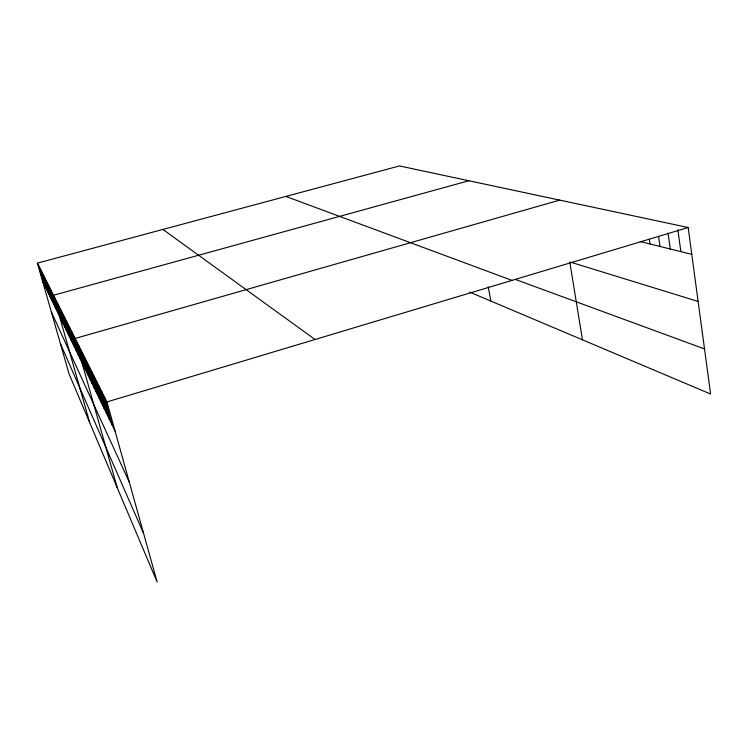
<?xml version="1.0" encoding="UTF-8"?>
<svg xmlns="http://www.w3.org/2000/svg" width="748" height="748" viewBox="0 0 748 748"><rect width="100%" height="100%" fill="white"/><g stroke="black" fill="none" stroke-linecap="round" stroke-linejoin="round"><path stroke-width="1.12" d="M688.16 227.514L399.451 165.944L37.4 263.137L106.945 401.938L688.16 227.514L710.6 394.028L469.753 292.141M559.691 200.118L75.146 338.461L117.249 487.78M468.856 180.745L53.491 295.254L89.723 422.714M640.251 241.557L691.778 254.339M570.874 262.258L698.127 301.444M515.381 279.434L704.523 348.933M285.858 196.434L511.978 280.388M162.914 229.44L315.039 339.489M42.44 280.781L115.061 431.072M51.35 311.944L129.301 482.142M60.392 343.594L143.597 533.455M52.173 292.618L57.905 312.776M50.883 290.037L56.549 309.971M49.611 287.512L55.23 307.241M48.377 285.044L53.94 304.567M47.171 282.641L52.669 301.949M45.993 280.276L51.434 299.387M44.833 277.976L50.228 296.891M43.702 275.713L49.041 294.441M42.599 273.506L47.881 292.038M41.514 271.346L46.75 289.691M40.457 269.224L45.637 287.391M39.42 267.158L44.553 285.147M38.4 265.119L43.487 282.94M37.4 263.137L69.05 373.869L157.145 582.056L106.945 401.938M71.556 331.308L78.166 354.711M69.835 327.876L76.371 350.99M68.162 324.529L74.613 347.362M66.525 321.266L72.911 343.828M64.936 318.087L71.247 340.387M63.384 314.983L69.62 337.021M61.86 311.963L68.04 333.748M60.382 309.008L66.488 330.541M58.942 306.128L64.983 327.418M57.531 303.314L63.505 324.37M56.156 300.565L62.065 321.388M54.81 297.882L60.663 318.48M87.161 362.453L94.444 388.408M85.01 358.161L92.21 383.771M82.925 354L90.031 379.264M80.896 349.952L87.909 374.879M78.923 346.015L85.852 370.625M77.007 342.182L83.851 366.483M73.323 334.842L80.008 358.526M104.187 396.431L112.191 425.135M101.522 391.111L109.414 419.376M98.932 385.949L106.721 413.803M96.436 380.956L104.112 408.408M94.005 376.113L101.588 403.181M91.658 371.419L99.138 398.104M89.377 366.866L96.754 393.186M488.276 286.895L490.866 301.07M569.77 261.922L582.477 339.826M649.32 239.36L649.984 243.979M658.558 236.387L659.988 246.457M668.067 233.133L670.283 249.009M677.875 229.786L680.876 251.637"/></g></svg>
